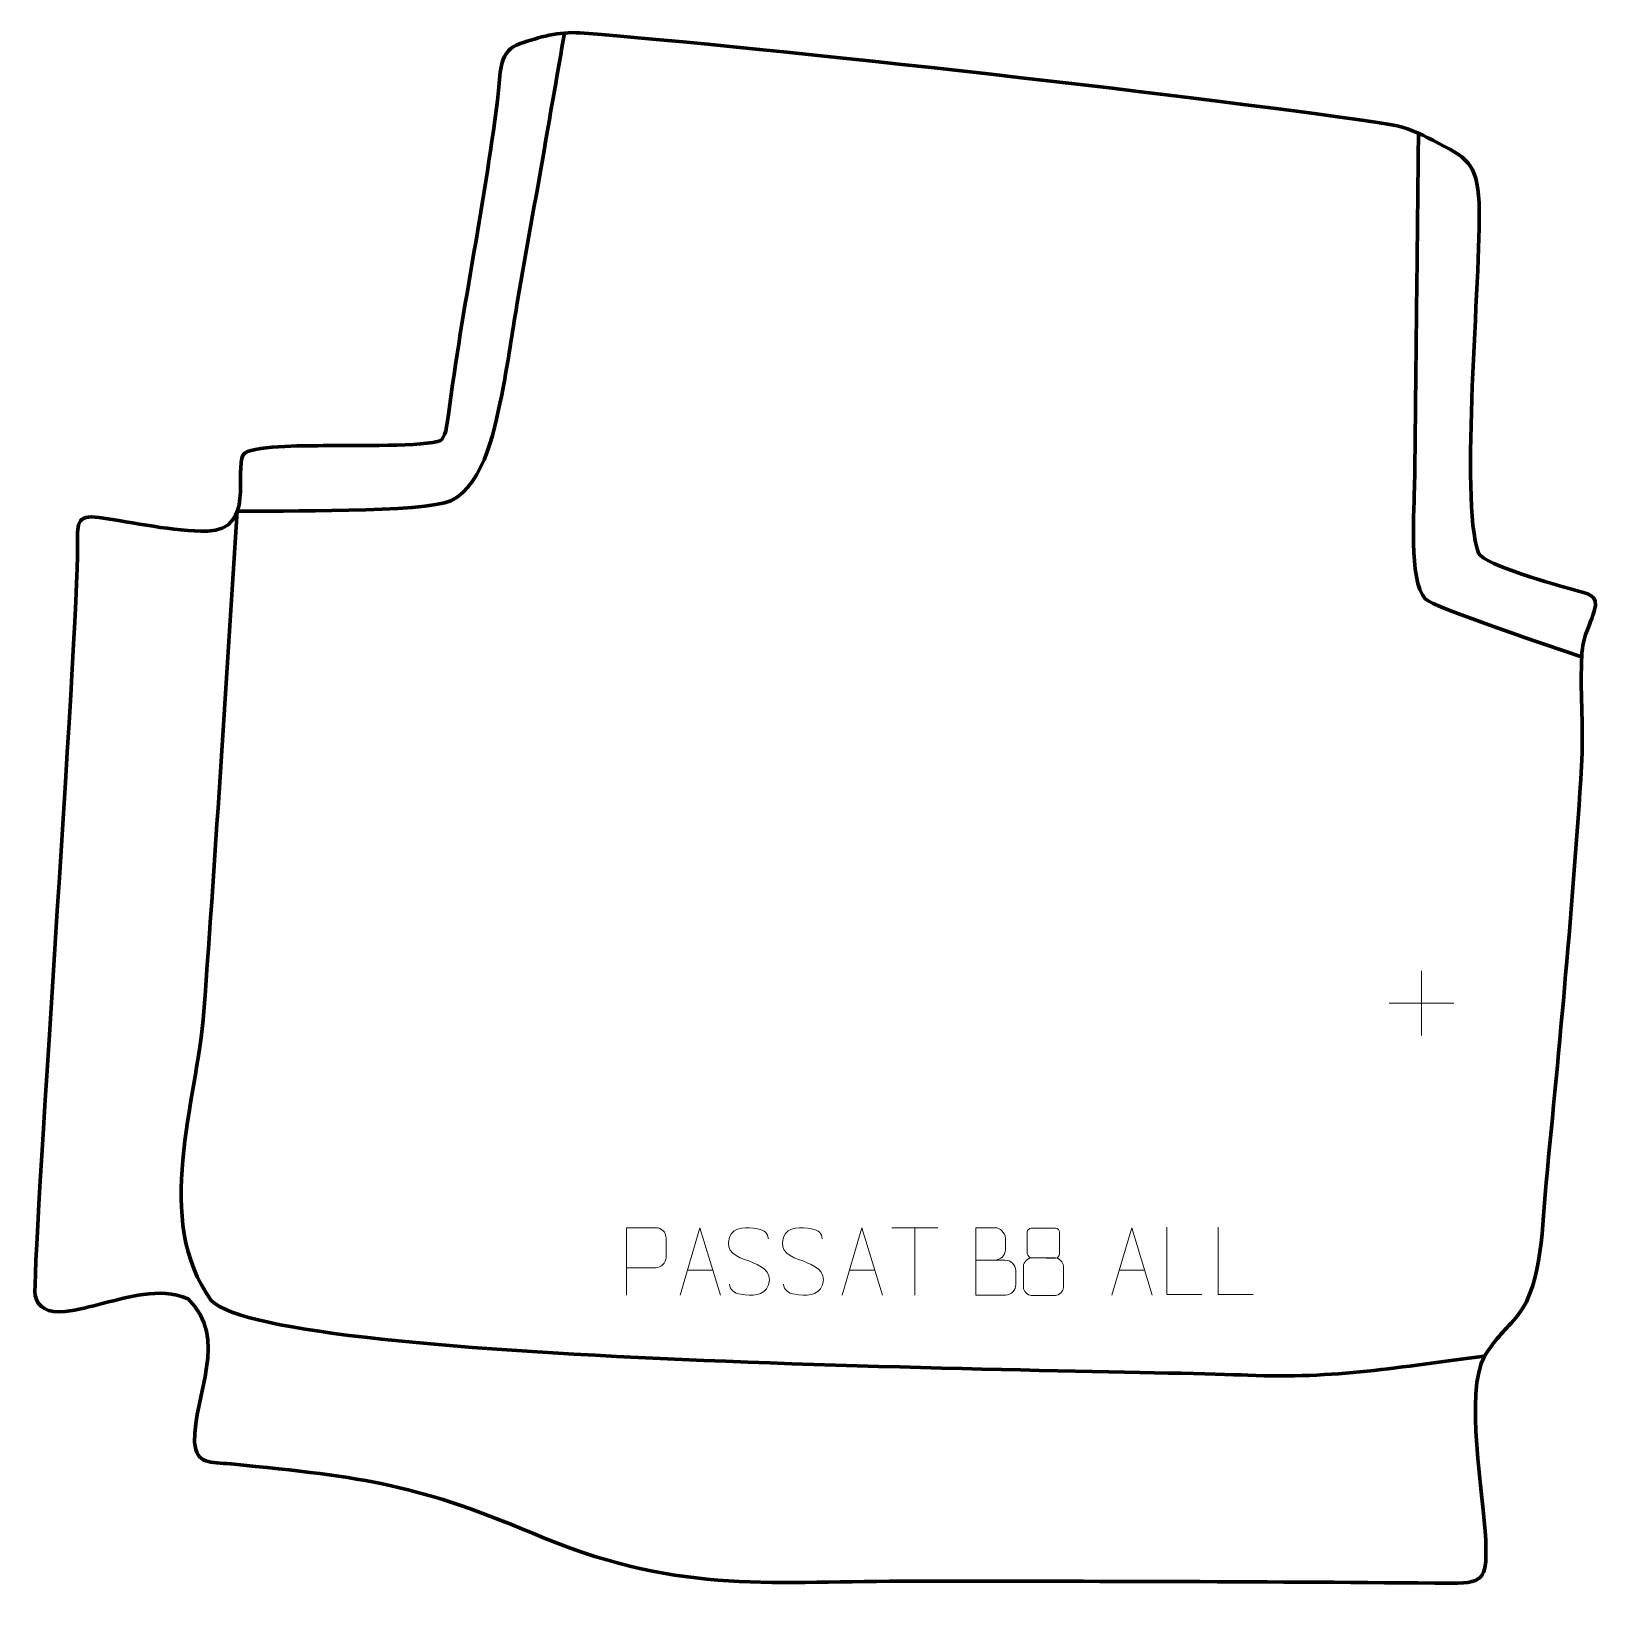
# Model space of a CAD drawing. Header units: millimetres. Extents: x -508 to 73, y 180 to 759.
import ezdxf

# ---------------------------------------------------------------- set-up
doc = ezdxf.new("R2010")
doc.units = ezdxf.units.MM
doc.header["$MEASUREMENT"] = 0
doc.layers.add('layer 1', color=7, linetype='Continuous')
doc.layers.add('layer 2', color=7, linetype='Continuous')

msp = doc.modelspace()

# ---------------------------------------------------------------- linework, layer by layer
at = {"layer": 'layer 1', "color": 142, "lineweight": 158}
for points, knots in [([(30.5944, 268.098), (-0.7408, 264.1531), (-24.907, 259.592), (-57.0678, 261.025), (-57.0678, 261.025), (-105.9093, 263.1921), (-417.691, 264.2877), (-441.0983, 288.762), (-441.0983, 288.762), (-463.0152, 318.5297), (-446.3838, 361.9726), (-443.8519, 395.9076), (-443.8519, 395.9076), (-439.2462, 457.6361), (-435.61, 519.4636), (-431.4881, 581.2289), (-431.4881, 581.2289), (-417.1852, 581.4895), (-361.7902, 580.5499), (-352.3687, 585.1327), (-352.3687, 585.1327), (-339.5357, 591.3747), (-335.715, 613.3999), (-333.1593, 626.3143), (-333.1593, 626.3143), (-331.099, 636.726), (-329.6559, 647.2484), (-327.8973, 657.7127), (-327.8973, 657.7127), (-327.8973, 657.7127), (-327.6472, 659.2006), (-327.6472, 659.2006), (-327.6472, 659.2006), (-324.3773, 678.0091), (-320.9963, 696.7982), (-317.7166, 715.6051), (-317.7166, 715.6051), (-315.2345, 729.8863), (-312.7507, 744.1672), (-310.2634, 758.4475)], [0, 0, 0, 0, 0.09090909, 0.09090909, 0.09090909, 0.09090909, 0.18181818, 0.18181818, 0.18181818, 0.18181818, 0.27272727, 0.27272727, 0.27272727, 0.27272727, 0.36363636, 0.36363636, 0.36363636, 0.36363636, 0.45454545, 0.45454545, 0.45454545, 0.45454545, 0.54545455, 0.54545455, 0.54545455, 0.54545455, 0.63636364, 0.63636364, 0.63636364, 0.63636364, 0.72727273, 0.72727273, 0.72727273, 0.72727273, 0.81818182, 0.81818182, 0.81818182, 0.81818182, 1, 1, 1, 1]), ([(66.5694, 527.211), (58.4308, 530.0767), (11.5443, 545.5839), (8.6107, 548.7734), (8.6107, 548.7734), (2.4098, 555.5155), (4.565, 582.1317), (4.6939, 592.0385), (4.6939, 592.0385), (4.8244, 602.0717), (4.9433, 612.1045), (5.0359, 622.1381), (5.0359, 622.1381), (5.0491, 623.6287), (5.0645, 625.1192), (5.0804, 626.6098), (5.0804, 626.6098), (5.4321, 658.1754), (5.7747, 689.7411), (6.1114, 721.3069)], [0, 0, 0, 0, 0.16666667, 0.16666667, 0.16666667, 0.16666667, 0.33333333, 0.33333333, 0.33333333, 0.33333333, 0.5, 0.5, 0.5, 0.5, 0.66666667, 0.66666667, 0.66666667, 0.66666667, 1, 1, 1, 1])]:
    msp.add_open_spline(points, degree=3, knots=knots, dxfattribs=at)
at = {"layer": 'layer 1', "color": 250, "lineweight": 9}
for points in [[(7.2573, 410.9212), (7.2573, 410.9212), (7.2573, 386.9433), (7.2573, 386.9433)], [(-4.7316, 398.9322), (-4.7316, 398.9322), (19.2463, 398.9322), (19.2463, 398.9322)], [(-188.954, 315.6474), (-188.954, 315.6474), (-171.9668, 315.6474), (-171.9668, 315.6474)], [(-180.4602, 290.7174), (-180.4602, 290.7174), (-180.4602, 315.6709), (-180.4602, 315.6709)], [(-264.7205, 299.9667), (-264.7205, 299.9667), (-255.2248, 299.9667), (-255.2248, 299.9667)], [(-204.7205, 299.9667), (-204.7205, 299.9667), (-195.2248, 299.9667), (-195.2248, 299.9667)], [(-104.7205, 299.9667), (-104.7205, 299.9667), (-95.2248, 299.9667), (-95.2248, 299.9667)]]:
    msp.add_open_spline(points, degree=3, dxfattribs=at)
for points, knots in [([(-287.3047, 290.7172), (-287.3047, 290.7172), (-287.3047, 315.6708), (-287.3047, 315.6708), (-287.3047, 315.6708), (-283.7097, 315.6708), (-280.1144, 315.6708), (-276.519, 315.6708), (-276.519, 315.6708), (-274.1938, 315.6329), (-272.6364, 314.1428), (-272.6406, 311.7767), (-272.6406, 311.7767), (-272.641, 309.741), (-272.641, 306.6817), (-272.6406, 304.6457), (-272.6406, 304.6457), (-272.6471, 302.7703), (-274.4593, 300.8284), (-276.4689, 300.8093), (-276.4689, 300.8093), (-276.4689, 300.8093), (-287.3047, 300.8093), (-287.3047, 300.8093)], [0, 0, 0, 0, 0.14285714, 0.14285714, 0.14285714, 0.14285714, 0.28571429, 0.28571429, 0.28571429, 0.28571429, 0.42857143, 0.42857143, 0.42857143, 0.42857143, 0.57142857, 0.57142857, 0.57142857, 0.57142857, 0.71428571, 0.71428571, 0.71428571, 0.71428571, 1, 1, 1, 1]), ([(-267.4431, 290.7173), (-267.4431, 290.7173), (-260.0721, 315.6708), (-260.0721, 315.6708), (-260.0721, 315.6708), (-260.0721, 315.6708), (-252.5022, 290.7173), (-252.5022, 290.7173)], [0, 0, 0, 0, 0.33333333, 0.33333333, 0.33333333, 0.33333333, 1, 1, 1, 1]), ([(-241.9458, 303.3674), (-246.1941, 304.8378), (-251.1022, 306.6336), (-249.0971, 312.1539), (-249.0971, 312.1539), (-247.5936, 316.2938), (-242.38, 315.9053), (-238.7764, 315.3042), (-238.7764, 315.3042), (-235.9158, 314.827), (-235.0511, 313.6138), (-234.7405, 311.5297)], [0, 0, 0, 0, 0.25, 0.25, 0.25, 0.25, 0.5, 0.5, 0.5, 0.5, 1, 1, 1, 1]), ([(-221.9458, 303.3674), (-226.1941, 304.8378), (-231.1022, 306.6336), (-229.0971, 312.1539), (-229.0971, 312.1539), (-227.5936, 316.2938), (-222.38, 315.9053), (-218.7764, 315.3042), (-218.7764, 315.3042), (-215.9158, 314.827), (-215.0511, 313.6138), (-214.7405, 311.5297)], [0, 0, 0, 0, 0.25, 0.25, 0.25, 0.25, 0.5, 0.5, 0.5, 0.5, 1, 1, 1, 1]), ([(-207.4431, 290.7173), (-207.4431, 290.7173), (-200.0721, 315.6708), (-200.0721, 315.6708), (-200.0721, 315.6708), (-200.0721, 315.6708), (-192.5022, 290.7173), (-192.5022, 290.7173)], [0, 0, 0, 0, 0.33333333, 0.33333333, 0.33333333, 0.33333333, 1, 1, 1, 1]), ([(-157.8426, 303.6821), (-154.204, 303.6825), (-150.6169, 303.6825), (-146.9775, 303.6821), (-146.9775, 303.6821), (-145.0021, 303.6648), (-143.0785, 301.9287), (-143.0785, 299.8791), (-143.0785, 299.8791), (-143.0789, 298.7505), (-143.0789, 295.7011), (-143.0785, 294.5722), (-143.0785, 294.5722), (-143.0609, 292.7143), (-144.603, 290.7004), (-146.9245, 290.7173), (-146.9245, 290.7173), (-150.5643, 290.7177), (-154.2037, 290.7177), (-157.8426, 290.7173), (-157.8426, 290.7173), (-157.8426, 299.0356), (-157.8426, 307.3534), (-157.8426, 315.6709), (-157.8426, 315.6709), (-155.4689, 315.6709), (-153.0948, 315.6709), (-150.7206, 315.6709), (-150.7206, 315.6709), (-149.0398, 315.6885), (-146.943, 313.778), (-146.9253, 311.8156), (-146.9253, 311.8156), (-146.9257, 309.7495), (-146.9257, 309.6035), (-146.9253, 307.537), (-146.9253, 307.537), (-146.908, 305.4709), (-148.7625, 303.6648), (-150.7725, 303.6821)], [0, 0, 0, 0, 0.09090909, 0.09090909, 0.09090909, 0.09090909, 0.18181818, 0.18181818, 0.18181818, 0.18181818, 0.27272727, 0.27272727, 0.27272727, 0.27272727, 0.36363636, 0.36363636, 0.36363636, 0.36363636, 0.45454545, 0.45454545, 0.45454545, 0.45454545, 0.54545455, 0.54545455, 0.54545455, 0.54545455, 0.63636364, 0.63636364, 0.63636364, 0.63636364, 0.72727273, 0.72727273, 0.72727273, 0.72727273, 0.81818182, 0.81818182, 0.81818182, 0.81818182, 1, 1, 1, 1]), ([(-138.799, 314.0696), (-138.799, 311.8566), (-138.799, 308.1743), (-138.799, 305.961), (-138.799, 305.961), (-138.784, 305.4536), (-137.9766, 304.5222), (-137.2765, 304.5234), (-137.2765, 304.5234), (-134.3066, 304.5236), (-131.3364, 304.4387), (-128.366, 304.4384), (-128.366, 304.4384), (-127.5689, 304.4426), (-126.8482, 305.2329), (-126.8508, 305.9536), (-126.8508, 305.9536), (-126.8511, 308.1696), (-126.8511, 311.8543), (-126.8508, 314.0696), (-126.8508, 314.0696), (-126.8693, 314.7804), (-127.4807, 315.5408), (-128.3146, 315.5334), (-128.3146, 315.5334), (-131.3317, 315.5331), (-134.3486, 315.5331), (-137.3652, 315.5334), (-137.3652, 315.5334), (-137.9916, 315.541), (-138.8157, 314.83), (-138.799, 314.0696)], [0, 0, 0, 0, 0.11111111, 0.11111111, 0.11111111, 0.11111111, 0.22222222, 0.22222222, 0.22222222, 0.22222222, 0.33333333, 0.33333333, 0.33333333, 0.33333333, 0.44444444, 0.44444444, 0.44444444, 0.44444444, 0.55555556, 0.55555556, 0.55555556, 0.55555556, 0.66666667, 0.66666667, 0.66666667, 0.66666667, 0.77777778, 0.77777778, 0.77777778, 0.77777778, 1, 1, 1, 1]), ([(-107.4431, 290.7173), (-107.4431, 290.7173), (-100.0721, 315.6708), (-100.0721, 315.6708), (-100.0721, 315.6708), (-100.0721, 315.6708), (-92.5022, 290.7173), (-92.5022, 290.7173)], [0, 0, 0, 0, 0.33333333, 0.33333333, 0.33333333, 0.33333333, 1, 1, 1, 1]), ([(-74.1457, 290.9753), (-74.1457, 290.9753), (-87.0948, 290.9753), (-87.0948, 290.9753), (-87.0948, 290.9753), (-87.0948, 290.9753), (-87.0948, 315.9289), (-87.0948, 315.9289)], [0, 0, 0, 0, 0.33333333, 0.33333333, 0.33333333, 0.33333333, 1, 1, 1, 1]), ([(-55.1457, 290.9753), (-55.1457, 290.9753), (-68.0948, 290.9753), (-68.0948, 290.9753), (-68.0948, 290.9753), (-68.0948, 290.9753), (-68.0948, 315.9289), (-68.0948, 315.9289)], [0, 0, 0, 0, 0.33333333, 0.33333333, 0.33333333, 0.33333333, 1, 1, 1, 1]), ([(-241.9458, 303.3673), (-237.9272, 301.7206), (-232.8977, 299.8323), (-234.7317, 294.472), (-234.7317, 294.472), (-236.1915, 290.2056), (-241.1023, 290.4623), (-244.8284, 291.017), (-244.8284, 291.017), (-247.5784, 291.4268), (-248.7993, 292.6403), (-249.1773, 294.7525)], [0, 0, 0, 0, 0.25, 0.25, 0.25, 0.25, 0.5, 0.5, 0.5, 0.5, 1, 1, 1, 1]), ([(-221.9458, 303.3673), (-217.9272, 301.7206), (-212.8977, 299.8323), (-214.7317, 294.472), (-214.7317, 294.472), (-216.1915, 290.2056), (-221.1023, 290.4623), (-224.8284, 291.017), (-224.8284, 291.017), (-227.5784, 291.4268), (-228.7993, 292.6403), (-229.1773, 294.7525)], [0, 0, 0, 0, 0.25, 0.25, 0.25, 0.25, 0.5, 0.5, 0.5, 0.5, 1, 1, 1, 1]), ([(-140.2578, 301.5514), (-140.2578, 298.3806), (-140.2578, 296.6785), (-140.2578, 293.5071), (-140.2578, 293.5071), (-140.2663, 292.2852), (-138.5684, 290.5925), (-137.3158, 290.584), (-137.3158, 290.584), (-134.3327, 290.5843), (-131.3494, 290.5843), (-128.366, 290.584), (-128.366, 290.584), (-127.0427, 290.5957), (-125.4223, 292.2173), (-125.4334, 293.5165), (-125.4334, 293.5165), (-125.4337, 296.6847), (-125.4337, 298.3835), (-125.4334, 301.5514), (-125.4334, 301.5514), (-125.5031, 302.9318), (-127.0809, 304.5104), (-128.3863, 304.5043), (-128.3863, 304.5043), (-131.3629, 304.504), (-134.3395, 304.504), (-137.3158, 304.5043), (-137.3158, 304.5043), (-138.3953, 304.5107), (-140.2416, 302.9318), (-140.2578, 301.5514)], [0, 0, 0, 0, 0.11111111, 0.11111111, 0.11111111, 0.11111111, 0.22222222, 0.22222222, 0.22222222, 0.22222222, 0.33333333, 0.33333333, 0.33333333, 0.33333333, 0.44444444, 0.44444444, 0.44444444, 0.44444444, 0.55555556, 0.55555556, 0.55555556, 0.55555556, 0.66666667, 0.66666667, 0.66666667, 0.66666667, 0.77777778, 0.77777778, 0.77777778, 0.77777778, 1, 1, 1, 1])]:
    msp.add_open_spline(points, degree=3, knots=knots, dxfattribs=at)
at = {"layer": 'layer 2', "color": 242, "lineweight": 158}
msp.add_open_spline([(-304.5604, 758.5013), (-312.0029, 759.066), (-319.9334, 756.8988), (-326.6778, 754.5358), (-326.6778, 754.5358), (-334.6274, 751.7504), (-333.8124, 744.5287), (-334.6878, 737.1153), (-334.6878, 737.1153), (-339.3435, 697.6888), (-348.1437, 656.4788), (-353.2586, 617.0724), (-353.2586, 617.0724), (-354.1837, 609.9454), (-354.781, 607.6881), (-357.2863, 607.0106), (-357.2863, 607.0106), (-365.6685, 605.1026), (-391.828, 605.6913), (-401.6837, 605.5027), (-401.6837, 605.5027), (-405.61, 605.4275), (-427.3248, 605.6737), (-429.2852, 602.1787), (-429.2852, 602.1787), (-432.5425, 596.3714), (-424.7926, 574.209), (-442.5713, 573.8823), (-442.5713, 573.8823), (-455.0365, 573.6532), (-470.0987, 577.1042), (-482.6324, 578.9049), (-482.6324, 578.9049), (-491.4438, 580.1339), (-490.7326, 576.1371), (-490.6593, 567.9837), (-490.6593, 567.9837), (-490.39, 538.037), (-507.7655, 298.6136), (-506.3461, 290.574), (-506.3461, 290.574), (-505.5838, 286.2561), (-501.6182, 283.8734), (-495.2675, 284.655), (-495.2675, 284.655), (-486.1312, 285.7795), (-476.0484, 289.5509), (-466.3771, 290.9415), (-466.3771, 290.9415), (-460.3628, 291.6942), (-455.3936, 291.6973), (-449.7343, 289.3391), (-449.7343, 289.3391), (-434.427, 274.7255), (-447.4917, 254.0052), (-447.3078, 236.2182), (-447.3078, 236.2182), (-446.6896, 227.7941), (-441.3219, 228.9294), (-433.9081, 228.1465), (-433.9081, 228.1465), (-382.9578, 223.102), (-365.2279, 220.8417), (-317.402, 200.551), (-317.402, 200.551), (-266.2133, 179.7099), (-233.321, 184.754), (-180.1681, 184.7212), (-180.1681, 184.7212), (-113.9109, 184.6828), (-47.9163, 184.5583), (18.3448, 183.9327), (18.3448, 183.9327), (31.5348, 183.8081), (31.2634, 186.9276), (31.0632, 199.9709), (31.0632, 199.9709), (30.1876, 216.2834), (23.0671, 254.83), (30.5944, 268.098), (30.5944, 268.098), (35.2227, 275.4828), (38.0466, 277.3386), (43.0613, 283.3708), (43.0613, 283.3708), (52.2071, 295.2249), (51.9574, 317.4552), (53.3854, 332.314), (53.3854, 332.314), (58.4132, 383.4662), (63.3148, 435.495), (66.5662, 486.7668), (66.5662, 486.7668), (67.2767, 500.1198), (66.1055, 512.7235), (66.506, 525.7022), (66.506, 525.7022), (66.8007, 535.2531), (68.6809, 536.1014), (71.2272, 544.1943), (71.2272, 544.1943), (73.2271, 550.5506), (68.913, 550.4274), (63.337, 552.1797), (63.337, 552.1797), (56.9295, 554.1338), (31.0721, 560.8977), (28.3134, 565.6823), (28.3134, 565.6823), (21.1957, 586.4148), (29.3523, 666.6519), (28.5615, 695.5579), (28.5615, 695.5579), (27.7387, 710.6114), (24.2418, 711.9482), (11.4191, 718.7139), (11.4191, 718.7139), (6.4167, 721.2697), (1.477, 723.6685), (-3.7503, 724.4756), (-3.7503, 724.4756), (-65.4629, 734.0035), (-237.5528, 753.417), (-304.5604, 758.5013)], degree=3, knots=[0, 0, 0, 0, 0.03125, 0.03125, 0.03125, 0.03125, 0.0625, 0.0625, 0.0625, 0.0625, 0.09375, 0.09375, 0.09375, 0.09375, 0.125, 0.125, 0.125, 0.125, 0.15625, 0.15625, 0.15625, 0.15625, 0.1875, 0.1875, 0.1875, 0.1875, 0.21875, 0.21875, 0.21875, 0.21875, 0.25, 0.25, 0.25, 0.25, 0.28125, 0.28125, 0.28125, 0.28125, 0.3125, 0.3125, 0.3125, 0.3125, 0.34375, 0.34375, 0.34375, 0.34375, 0.375, 0.375, 0.375, 0.375, 0.40625, 0.40625, 0.40625, 0.40625, 0.4375, 0.4375, 0.4375, 0.4375, 0.46875, 0.46875, 0.46875, 0.46875, 0.5, 0.5, 0.5, 0.5, 0.53125, 0.53125, 0.53125, 0.53125, 0.5625, 0.5625, 0.5625, 0.5625, 0.59375, 0.59375, 0.59375, 0.59375, 0.625, 0.625, 0.625, 0.625, 0.65625, 0.65625, 0.65625, 0.65625, 0.6875, 0.6875, 0.6875, 0.6875, 0.71875, 0.71875, 0.71875, 0.71875, 0.75, 0.75, 0.75, 0.75, 0.78125, 0.78125, 0.78125, 0.78125, 0.8125, 0.8125, 0.8125, 0.8125, 0.84375, 0.84375, 0.84375, 0.84375, 0.875, 0.875, 0.875, 0.875, 0.90625, 0.90625, 0.90625, 0.90625, 0.9375, 0.9375, 0.9375, 0.9375, 1, 1, 1, 1], dxfattribs=at)

doc.saveas('drawing.dxf')
